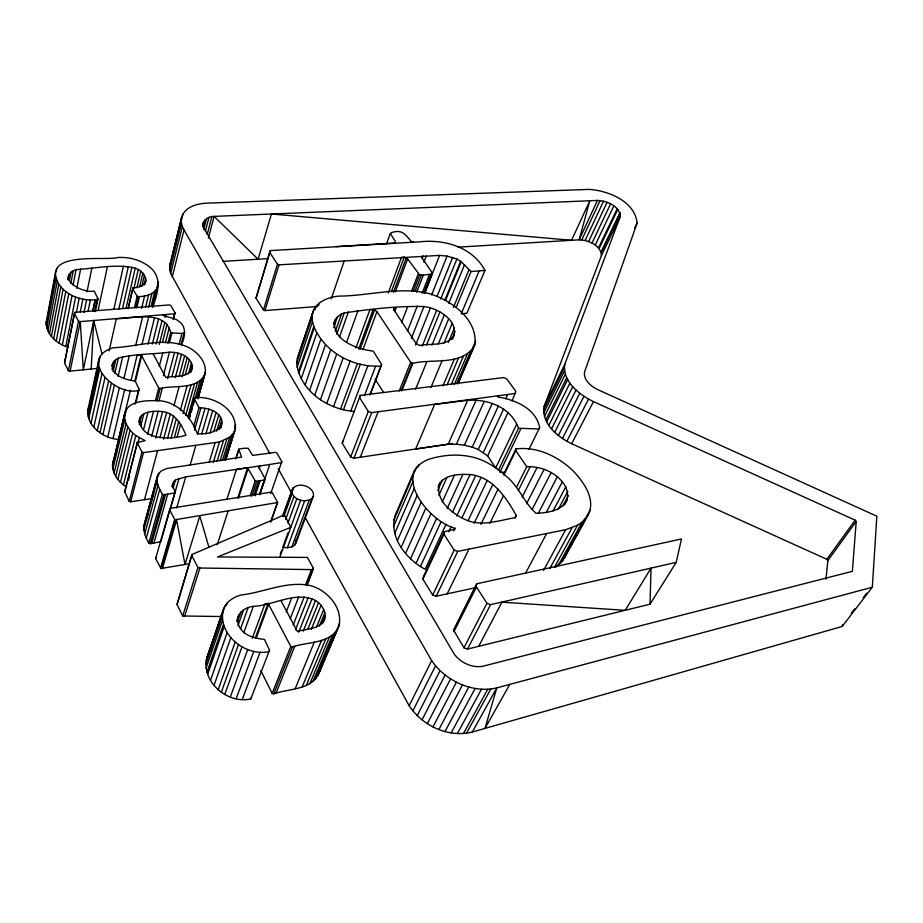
<?xml version="1.0" encoding="UTF-8"?>
<svg xmlns="http://www.w3.org/2000/svg" width="923" height="923" viewBox="0 0 923 923"><rect width="100%" height="100%" fill="white"/><g stroke="black" fill="none" stroke-linecap="round" stroke-linejoin="round"><path stroke-width="1.38" d="M281.803 461.615L281.446 462.585L269.747 464.477L185.685 476.891L175.462 479.891L172.728 483.594L172.82 486.352L175.116 491.809L160.821 541.697L150.322 543.682L148.776 543.266L144.611 534.336L143.688 526.687L157.925 474.56L160.983 471.157L166.636 468.526L241.584 457.127L238.757 449.166L243.13 448.324L248.183 448.243L252.614 455.408L275.389 452.362L276.808 452.87L281.803 461.615L270.727 493.586M221.705 616.541L182.696 615.976L177.031 604.542L191.996 554.492L283.142 515.415L284.919 515.738L290.78 527.345L217.47 556.984L307.417 557.4L313.393 568.303L307.013 585.678M181.346 344.971C185.246 336.976 186.977 325.634 177.827 320.766C177.147 318.262 156.287 314.812 164.432 314.824M650.011 604.184L651.061 568.106L676.236 562.338L681.439 538.974L476.845 583.763L453.631 630.236L463.957 647.784L467.5 649.077L650.011 604.184L676.236 562.338M476.303 587.524L436.221 596.223L432.714 595.058L422.942 579.217L423.357 576.737L444.309 531.729L454.393 529.306L455.097 528.291C429.772 522.164 390.752 474.341 428.664 459.308C446.351 453.781 466.253 453.158 483.433 460.831C492.051 464.823 499.908 470.326 506.865 476.787C519.003 486.917 524.495 503.162 536.055 513.269C590.501 512.103 565.845 465.4 526.768 466.68L515.761 450.632L515.969 448.901C537.382 446.305 558.542 456.562 573.541 471.318C583.924 482.452 595.773 498.916 588.343 514.665L564.657 557.573L561.98 561.634L555.035 567.53M446.017 524.31L425.134 569.283C406.408 559.303 388.341 537.128 395.356 514.93L414.785 469.692M91.181 369.038L93.742 320.523L101.945 353.774M144.842 284.469C148.28 277.269 141.796 270.254 135.231 268.178C116.021 263.413 95.554 268.57 76.09 269.585C54.815 278.123 83.047 294.068 94.204 290.976L98 299.006L95.323 311.628M152.791 307.232C158.387 291.31 163.025 275.389 146.988 265.063C138.45 259.282 127.928 256.894 117.694 257.505C107.206 261.324 40.197 250.075 58.83 284.146C67.021 296.364 82.955 301.348 97.111 299.617L98 299.006M305.34 517.791L409.154 705.703C422.365 725.824 448.52 738.054 472.311 732.031L842.203 626.452L872.316 587.224L876.85 516.211L598.196 389.829C591.355 386.622 583.336 380.334 584.559 371.946L637.112 223.112C635.059 201.433 608.419 190.634 589.186 189.4L206.694 203.164C197.118 203.602 185.154 206.775 181.75 216.928L170.178 263.736L169.82 270.058L170.686 273.45L269.804 453.47M564.795 364.32C562.349 381.891 579.471 394.756 593.466 401.632L855.148 520.168L856.209 521.437L852.367 571.325L481.968 666.475C471.411 667.744 460.577 662.622 454.266 654.176L204.214 228.662C200.037 222.039 207.79 216.063 214.101 216.397L597.469 200.429C606.607 200.822 619.506 205.864 620.348 216.259L564.795 364.32L544.12 406.512C541.282 423.795 557.746 436.994 571.66 443.732L826.835 559.292L827.85 560.561L826.016 579.206M260.771 670.456L272.17 693.404L273.762 693.877C288.553 688.42 311.605 690.346 319.058 673.029L338.729 626.613C343.621 608.395 327.584 590.282 310.659 585.69C287.249 580.429 264.013 592.428 240.926 595.023C233.484 597.066 226.273 601.75 223.424 609.215L207.075 657.199C200.441 681.359 227.393 704.422 250.814 698.919L251.471 697.384M323.05 622.783C328.138 614.845 322.935 604.784 315.528 600.504C295.718 590.535 273.496 605.65 253.329 606.342C244.872 607.103 234.915 614.372 238.192 623.856C241.641 635.139 254.09 638.474 264.405 639.362L269.539 650.15L268.87 651.684C245.149 656.761 217.032 634.055 223.424 609.215M512.034 401.067L515.83 391.364L506.635 378.73L503.543 377.588L360.282 395.413L342.225 443.202L350.659 457L353.924 458.212L452.524 443.478M173.432 319.254L174.966 312.689L170.686 305.317L168.978 304.948L74.717 312.378L64.529 363.027L68.394 370.746L70.136 371.127L96.857 368.473M354.536 411.393C328.126 409.847 299.502 390.787 296.733 362.958L312.043 317.2C312.251 303.379 327.261 296.941 339.133 296.11C368.692 295.902 398.978 286.476 428.26 293.329C450.447 299.687 478.149 318.989 474.826 344.879L458.293 383.033M296.733 362.958L297.275 358.793L312.551 313.082M422.942 579.217L443.928 534.198L444.309 531.729M126.763 486.929C118.848 482.671 112.675 474.399 112.491 465.215L124.443 415.869C125.874 400.144 146.261 400.605 158.041 400.651C176.812 401.343 191.061 416.665 197.21 433.395L197.857 433.833C230 435.056 228.766 408.774 199.022 407.689L194.303 398.655L194.707 397.686C213.109 395.413 237.996 409.385 235.042 430.141L225.708 460.15M112.491 465.215L125.02 412.258M169.659 266.805L181.75 216.928M452.743 338.822C460.923 321.769 438.54 308.213 423.957 306.528C397.409 305.928 370.469 308.997 344.244 312.955C338.995 314.57 334.564 318.712 333.491 324.227M68.117 347.244C57.122 344.025 46.185 334.714 46.15 322.485L55.807 270.566M46.196 325.081L55.392 275.527M48.965 310.751L50.28 303.69M50.811 300.863L51.33 298.037M52.646 290.964L53.165 288.138M54.48 281.077L54.999 278.25M56.315 271.177L56.845 268.351M46.785 327.85L56.015 278.284M47.95 330.849L57.226 281.273M49.496 333.722L58.83 284.146M51.4 336.434L60.803 286.868M53.638 338.914L63.11 289.361M67.771 279.819L68.59 275.585M56.211 341.164L65.764 291.633M68.36 279.334L69.444 273.704M69.421 280.454L71.059 272.008M59.107 343.183L68.752 293.687M70.817 283.28L73.286 270.624M73.055 285.034L76.09 269.585M62.337 344.96L72.075 295.51M197.983 398.771L204.964 374.127C207.387 362.82 198.064 352.413 188.661 347.486C164.952 336.26 137.873 346.794 113.102 347.786C77.394 358.839 115.433 396.671 138.45 390.464L139.154 389.379L135.266 381.141C126.174 379.78 113.298 376.769 112.225 365.623C112.398 362.047 115.34 359.485 118.398 358.101C134.931 353.647 152.514 354.409 169.451 352.194C178.508 351.975 189.711 355.678 192.261 365.416C192.492 378.142 173.789 375.869 165.782 377.438L153.183 353.89L153.795 353.59M76.805 288.368L80.705 268.731M130.466 390.233L118.559 439.383C102.591 438.817 82.447 423.069 89.289 405.774M65.775 346.471L75.617 297.056M74.717 312.378L64.529 363.027M46.15 322.485L47.661 317.824M76.378 312.378L79.216 298.279M80.301 311.847L82.885 299.167M68.394 370.746L78.478 321.192L74.451 313.474M70.136 371.127L80.266 321.608L174.839 313.774M87.016 291.772L91.885 268.016M84.016 312.389L86.612 299.721M88.066 311.201L90.408 299.952M92.727 311.016L95.092 299.79M92.981 311.005L95.346 299.779M94.734 310.832L97.111 299.617M96.523 303.54L97.711 297.933M93.742 320.523L83.289 369.823L80.266 321.608L78.478 321.192M98.15 310.163L107.333 267.093M87.662 410.954L99.061 358.805M92.3 392.033L100.157 356.336M87.697 413.827L98.588 364.32M88.285 416.861L99.223 367.354M88.793 418.454L99.753 368.946M113.91 309.009L123.417 266.182M90.973 423.138L102.038 373.63M109.133 350.844L116.344 318.7C132.035 318.77 164.905 309.332 170.697 332.384L167.859 343.391M118.79 309.217L128.401 266.47M93.788 427.199L104.957 377.726M122.54 308.455L131.908 267.128M97.273 430.741L108.556 381.303M112.041 366.119L112.675 363.374M112.029 369.546L113.898 361.331M126.105 308.086L135.231 268.178M113.033 371.831L115.86 359.532M128.228 308.236L132.958 287.884C137.919 287.549 144.738 286.142 145.811 280.338M128.182 308.617L132.958 287.884M99.949 432.806L111.325 383.391M842.203 626.452L842.641 624.548M133.812 288.807L138.254 269.551M114.833 373.55L118.398 358.101M136.973 287.688L140.804 271.189M102.926 434.629L114.383 385.26M118.098 376.399L122.678 356.774M134.573 307.255L137.158 296.191L132.681 288.876M139.65 286.834L142.857 273.093M135.969 307.671L138.554 296.618C146.261 296.502 156.114 293.883 158.121 285.311M136.869 307.624L139.465 296.571M141.865 286.257L144.438 275.262M107.806 436.867L119.413 387.568M144.046 285.138L145.672 278.273M123.936 378.338L129.232 355.943M141.623 308.432L144.576 296.018M113.021 438.46L124.778 389.229M135.658 345.79L142.615 316.704M145.58 307.382L148.545 294.991M148.626 307.186L151.949 293.433M131.101 380.311L137.158 355.193L141.184 354.87L158.721 388.029L155.479 400.547M151.049 306.505L154.706 291.403M141.992 344.614L148.695 316.958M115.571 454.024L117.556 445.809M120.221 434.848L121.213 430.741M123.867 419.792L126.532 408.843M112.814 469.034L124.824 419.677L124.443 415.869M152.364 306.782L158.318 282.034M134.735 381.349L141.184 354.87M135.323 381.81L141.784 355.332M114.071 473.026L126.139 423.68L124.824 419.677M148.015 344.152L154.464 317.927M115.687 476.291L127.824 426.957L126.139 423.68M135.081 404.089L138.45 390.464M135.796 402.993L139.154 389.379M171.678 259.501L174.747 247.122M175.428 244.376L182.916 214.124M117.856 479.51L130.074 430.199L127.824 426.957M169.82 270.058L181.45 223.158L181.254 219.951M152.387 343.921L158.548 319.116M170.686 273.45L182.362 226.527L181.45 223.158M120.428 482.36L132.739 433.072L130.074 430.199M172.266 276.9L184.012 229.965L182.362 226.527M156.172 344.002L162.033 320.593M138.808 422.503C139.235 410.723 153.979 410.747 162.621 411.6C174.978 413.054 181.819 424.695 185.904 435.195C171.332 440.225 136.904 440.479 140.192 417.046M165.205 317.454L165.898 314.697M123.394 484.84L135.808 435.587L132.739 433.072M159.298 344.371L164.859 322.346M139.246 424.788L141.657 415.246M140.757 426.022L143.873 413.758M162.483 342.26L167.017 324.377M151.96 498.558L130.708 501.8L129.22 501.351L124.743 491.809L137.25 442.567L145.176 440.652L135.808 435.587M137.677 441.955L124.743 491.809M128.505 480.098L129.543 476.003M137.896 443.202L139.292 437.733M159.252 366.569L162.794 352.724M165.379 342.848L169.255 327.711M143.457 429.968L147.98 412.281M173.212 319.543L174.966 312.689M169.486 342.525L171.966 332.903L181.946 333.48L184.623 332.638M129.22 501.351L141.934 452.155L137.25 442.567M147.53 434.468L153.518 411.381M163.359 375.661L169.451 352.194M130.708 501.8L143.469 452.616L219.501 441.944L229.665 437.26L233.831 432.714L235.042 430.141M156.922 401.02L160.164 388.502C174.239 384.776 197.107 390.371 204.964 374.127M202.506 226.054L203.568 221.958M202.991 226.977L204.756 220.147M159.01 400.813L162.263 388.306M203.729 229.55L206.567 218.624M151.672 436.314L158.248 411.208M205.391 231.085L208.956 217.459M167.663 378.638L174.539 352.448M207.214 234.373L211.875 216.674M179.05 344.452L181.946 333.48M208.344 238.157L214.101 216.397L258.105 259.236L271.443 213.986L571.556 240.292L589.797 200.752L579.148 239.83L457.97 247.156M155.618 438.067L162.621 411.6M171.943 376.549L178.139 353.151M181.081 344.314L183.989 333.353M334.887 320.223C331.172 340.379 357.536 349.229 373.284 351.155L381.603 364.516L370.285 394.19M175.324 377.657L181.554 354.27M159.944 437.629L166.636 412.581M317.57 306.482L264.97 310.589L263.447 309.932L256.04 298.21L270.254 250.606L419.677 241.838C444.482 239.034 472.518 247.064 484.967 270.416L466.923 313.162L462.331 313.797M144.473 499.712L157.579 450.747M179.108 376.376L184.646 355.759M256.04 298.21L270.254 250.606M163.556 439.152L170.293 414.127M173.916 405.797L179.154 386.449M182.039 376.78L187.242 357.547M167.524 438.379L173.559 416.158M157.925 474.56L143.688 526.687M185.258 374.75L189.365 359.647M146.907 517.665L148.015 513.58M150.611 504.062L151.718 499.978M152.468 497.255L153.576 493.17M156.172 483.652L157.279 479.568M158.029 476.845L159.137 472.761M143.688 530.275L157.048 481.241L157.025 477.664M188.43 373.896L191.442 362.924M144.611 534.336L158.029 485.313L157.048 481.241M171.067 438.056L176.385 418.627M190.38 372.281L192.261 365.416M180.343 410.343L187.161 385.526M191.199 371.911L192.33 367.723M146.215 538.374L159.714 489.375L158.029 485.313M174.562 436.81L178.774 421.546M183.077 413.666L191.084 384.764M177.089 437.017L180.55 424.534M148.776 543.266L162.39 494.301L159.714 489.375M185.731 415.315L194.557 383.691M150.322 543.682L163.982 494.74L174.759 492.905L175.116 491.809M151.73 543.474L165.436 494.555M319.058 673.029L325.046 657.753M187.934 416.677L197.568 382.341M188.88 417.934L194.303 398.655M153.945 543.093L167.698 494.197M188.892 418.338L194.707 397.686M189.307 419.111L190.461 414.992M191.234 412.246L192.399 408.128M193.172 405.382L194.326 401.274M195.099 398.528L200.118 380.691M171.966 486.306L172.728 483.594M196.807 397.94L202.229 378.753M172.255 486.733L173.789 481.31M197.66 398.448L203.868 376.538M198.122 397.559L205.483 371.565M173.155 488.013L175.462 479.891M189.111 563.722L160.971 568.533L155.641 558.553L170.005 508.411L270.393 492.236L272.193 492.559L277.65 502.504L270.981 521.437M193.518 426.957L199.022 407.689M170.178 509.438L179.074 478.31M194.488 430.303L200.799 408.289M197.476 434.502L205.021 408.393M176.697 507.95L185.685 476.891M190.184 464.927L195.803 445.578M160.521 568.314L174.689 519.511L169.59 509.681L170.005 508.411M160.971 568.533L175.151 519.73L277.65 502.504M162.379 568.626L176.605 519.845L184.981 564.472L199.795 516.026L208.933 547.224M201.745 433.856L208.944 409.154M205.864 433.879L212.728 410.573M210.017 433.06L216.109 412.512M213.882 431.26L218.786 414.831M216.64 431.191L220.747 417.508M209.256 462.158L215.059 442.913M218.993 429.76L221.878 420.173M220.528 428.203L222.178 422.722M220.77 427.811L221.601 425.076M213.248 462.515L219.501 441.944M217.124 461.223L223.412 440.675M263.447 309.932L277.454 264.163L269.758 252.452M264.97 310.589L279.011 264.832L439.579 255.394L447.067 256.098L456.873 259.028L461.246 261.705L471.018 271.547L484.967 270.416M220.066 461.004L226.804 439.106M177.031 604.542L191.996 554.492M222.489 460.496L229.665 437.26M224.393 459.712L232.019 435.125M234.777 427.234L235.63 424.511M233.831 432.714L225.35 460.012L235.642 427.407M182.696 615.976L197.949 567.541L192.007 556.004M184.588 616.426L199.899 568.014L313.301 569.618M235.734 458.719L238.757 449.166M236.034 458.627L238.63 450.436M226.839 499.47L236.45 469.392L247.583 467.823L255.186 480.86L256.675 481.333L264.889 479.833L264.889 478.472L258.452 466.45L260.021 465.919L259.109 468.63M439.763 483.075C434.122 499.943 452.489 513.984 466.15 519.995C482.037 526.768 499.17 520.364 515.161 517.653L516.28 515.495C506.185 497.578 492.559 476.81 470.038 474.526C458.858 474.053 442.463 474.33 438.033 486.917M217.251 544.743L228.016 511.388M237.811 497.797L247.583 467.823M238.434 498.282L248.218 468.319M155.641 558.553L156.056 557.284M250.191 495.813L255.186 480.86M313.982 309.297L297.275 358.793M251.667 496.286L256.675 481.333M314.939 309.886L316.289 305.871M253.917 494.682L258.475 481.102M297.091 367.423L312.459 321.631L312.043 317.2M318.47 305.594L319.37 302.917M255.06 495.789L260.078 480.848M298.36 372.2L313.82 326.384L312.459 321.631M298.821 373.446L314.305 327.63L313.82 326.384M259.836 493.378L264.889 478.472M259.663 494.243L269.747 464.477M259.825 494.751L264.889 479.833M301.256 378.615L316.854 332.788L314.305 327.63M206.117 660.649L222.478 612.653M225.016 605.973L207.075 657.199M205.783 664.272L222.178 616.287M226.25 605.707L227.162 603.042M331.253 298.833L344.198 260.978M206.071 668.102L222.512 620.129M305.144 384.845L320.904 339.029L316.854 332.788M207.006 672.106L223.516 624.167M207.71 674.182L224.254 626.267M309.609 390.394L325.519 344.602L320.904 339.029M210.536 680.251L227.231 632.393M333.734 327.434L337.46 316.762M335.337 331.403L341.395 314.097M314.697 395.367L330.792 349.609L325.519 344.602M270.601 522.037L277.258 503.104M336.757 334.218L344.244 312.955M213.998 685.443L230.854 637.655M236.634 621.294L238.976 614.66M237.649 621.329L240.938 612.041M339.468 337.103L348.398 311.893M237.926 625.782L243.568 609.872M320.419 399.751L336.687 354.051L330.792 349.609M218.14 689.862L235.157 642.154M240.545 628.863L248.102 607.68M282.669 516.026L291.83 490.459C295.602 481.541 310.786 484.875 313.405 493.297L313.462 496.066L295.995 542.862L294.529 545.274L291.853 546.912L287.353 547.743L283.396 547.316M283.026 516.153L293.156 487.909M283.384 515.784L287.722 503.681M288.691 500.993L293.514 487.552M283.926 516.292L292.141 493.413L291.83 490.459M346.494 342.583L357.905 310.855M221.278 692.377L238.411 644.727M243.799 632.786L253.329 606.342M326.754 403.536L343.194 357.905L336.687 354.051M285.692 519.326L293.941 496.459L292.141 493.413M386.495 244.018L390.314 233.473L392.01 232.446C402.693 229.031 405.532 235.1 411.716 241.964L413.712 242.172M224.704 694.546L241.964 646.954M288.022 522.983L296.802 498.789L293.941 496.459M333.538 406.651L350.175 361.112L343.194 357.905M280.234 554.146L281.711 550.096M282.703 547.408L288.126 532.583M355.874 347.994L369.835 309.828L374.553 309.978L376.965 311.651L410.689 362.289L412.916 363.293C432.702 358.355 463.277 366.431 474.826 344.879M279.934 556.984L300.598 500.324L304.659 500.808L309.263 500.047L311.986 498.443L313.462 496.066M342.225 443.202L343.01 441.056M360.282 395.413L359.509 397.536L368.312 411.381L371.657 412.639L515.611 393.44M230.277 697.107L247.722 649.596M252.314 638.22L264.913 603.942L268.12 603.377L290.791 646.435L292.418 646.931C307.428 641.543 330.999 644.127 338.729 626.613M358.655 349.079L373.146 309.643M360.028 349.39L374.553 309.978M287.353 547.743L304.659 500.808M255.463 637.62L268.12 603.377M340.564 409.027L357.374 363.581L367.827 365.796L380.991 366.339M362.877 349.736L376.965 311.651M256.144 638.174L268.812 603.942M291.853 546.912L309.263 500.047M343.437 409.777L360.316 364.366M236.138 698.757L253.779 651.326M388.225 293.018L401.517 257.344L404.239 257.217L407.631 258.936L419.55 274.8L423.322 275.135L432.091 273.958L431.906 272.377L421.511 257.09L423.092 255.971L422.088 258.59M294.529 545.274L311.986 498.443M391.41 291.541L404.239 257.217M393.463 292.176L406.339 257.875M395.217 291.91L407.631 258.936M242.276 699.484L260.113 652.146M350.763 411.104L367.827 365.796M393.752 310.463L394.767 307.774L396.279 307.567L394.744 311.593M544.12 406.512L601.45 255.544L620.348 216.259M364.377 395.736L375.523 366.5M250.814 698.919L269.539 650.15M286.257 611.937L291.426 598.473M369.881 395.009L381.603 364.516M411.612 291.114L418.211 273.958M423.876 262.305L426.403 255.763M413.435 290.63L419.55 274.8M401.493 322.623L407.689 306.586M350.659 457L368.312 411.381M415.165 291.068L421.292 275.25M416.665 292.268L423.322 275.135M290.272 618.629L298.625 597.135M353.924 458.212L371.657 412.639M305.617 584.628L311.363 569.895M307.105 584.374L313.393 568.303M422.157 293.099L429.368 274.708M407.378 331.299L417.288 305.998M293.133 625.171L304.175 597.008M423.842 292.949L431.906 272.377M424.522 292.672L431.733 274.293M424.361 293.652L432.091 273.958M360.224 457.358L378.095 411.877M424.811 292.972L439.579 255.394M564.657 557.573L565.984 554.204M295.464 629.763L308.167 597.608M411.358 338.406L423.957 306.528M272.17 693.404L290.791 646.435M431.652 294.91L447.067 256.098M273.762 693.877L292.418 646.931M298.694 632.243L312.009 598.796M275.977 693.392L294.691 646.469M415.604 345.075L430.43 307.959M399.128 391.144L410.689 362.289M437.144 296.121L452.662 257.379M303.206 631.24L315.528 600.504M401.147 390.614L412.212 363.085M401.851 390.821L412.916 363.293M440.733 299.064L456.873 259.028M307.774 629.371L318.55 602.661M422.261 346.021L436.671 310.29M170.178 263.736L171.343 260.874M426.541 345.006L439.948 311.951M311.339 629.29L321.077 605.269M444.967 299.94L460.658 261.278M445.544 300.379L461.246 261.705M453.631 630.236L476.845 583.763M316.624 626.809L323.696 609.48M448.74 303.309L464.534 264.659M431.929 345.202L444.344 314.824M415.512 389.437L426.738 362.047M319.404 626.071L324.873 612.745M295.187 688.685L314.385 642.004M321.908 623.844L325.196 615.849M438.356 343.852L448.693 318.77M453.435 307.428L468.815 270.116M456.135 307.509L471.018 271.547M443.986 343.171L452.201 323.373M302.167 686.92L321.539 640.32M448.324 342.479L454.381 327.953M461.177 313.958L478.945 271.454M306.263 685.454L325.738 638.912M430.879 387.545L442.267 360.316M451.67 339.479L454.981 331.553M309.851 683.655L329.396 637.147M312.92 681.497L332.522 635.036M315.47 679.005L335.118 632.567M326.165 655.099L339.641 623.279M317.524 676.178L337.183 629.751M442.948 385.895L454.474 358.793M447.044 384.914L458.593 357.859M451.451 384.014L463.404 356.197M393.821 520.053L413.296 474.768M414.312 472.138L416.538 466.969M417.842 467.096L418.961 464.523M454.312 384.464L467.43 354.063M393.498 526.583L413.054 481.275M456.966 383.126L470.672 351.455M458.004 381.81L459.712 377.876M465.4 364.735L467.096 360.789M472.784 347.648L475.633 341.072M457.727 383.956L473.141 348.386M394.686 533.436L414.358 488.129M113.068 461.581L114.071 459.285M397.409 540.613L417.254 495.316M401.182 547.339L421.211 502.077M467.661 400.305L434.606 404.447L415.685 449.016L448.151 444.332L467.661 400.305C488.255 398.909 510.95 407.389 518.553 428.249L538.997 429.01L539.643 427.649C536.101 408.451 515.253 399.786 497.982 397.005L497.416 396.475L498.051 396.117M405.578 553.431L425.791 508.215M448.151 444.332L456.354 444.251L476.026 400.351M437.733 490.355L442.336 480.098M438.898 495.293L446.986 477.376M410.504 558.842L430.914 513.684M456.354 444.251L464.384 445.198L484.229 401.413M442.232 502.02L454.451 475.218M415.961 563.561L436.567 518.472M464.384 445.198L472.23 447.17L492.259 403.489M420.403 566.618L441.148 521.587M447.113 508.608L462.942 474.249M516.534 424.499L495.709 467.961L487.621 455.893L478.241 449.513L498.42 405.924M452.408 512.438L470.038 474.526M597.469 200.429L579.148 239.83C588.17 239.98 600.954 245.218 601.45 255.544M505.758 398.701L507.535 394.871M581.767 239.888L600.123 200.522M483.364 452.42L503.693 408.889M448.774 531.752L451.174 526.629M585.159 240.453L603.573 201.145M456.712 516.026L475.68 475.576M487.621 455.893L508.088 412.396M588.609 241.561L607.08 202.287M453.885 530.852L455.097 528.291M461.996 517.745L481.091 477.353M591.989 243.153L610.541 203.914M595.185 245.195L613.818 205.979M467.996 520.745L487.24 480.433M432.714 595.058L454.162 550.154L443.928 534.198M598.45 248.022L617.175 208.817M599.027 248.668L617.775 209.463M601.15 252.071L619.979 212.844M601.254 252.371L620.094 213.144M436.221 596.223L457.773 551.366L565.649 529.721L577.567 525.199L582.101 522.187L588.343 514.665M498.247 470.418L518.553 428.249M474.122 523.295L492.905 484.333M499.828 472.276L520.791 428.849M503.496 474.56L515.969 448.901M503.9 475.022L515.761 450.632M480.895 524.356L498.062 489.075M447.194 593.893L468.953 549.197M324.688 618.779C320.466 629.463 306.471 628.609 297.356 631.459L281.088 600.931L281.723 600.481M543.578 409.72L564.311 367.481M634.632 228.154L637.112 223.112M543.705 413.077L564.495 370.815M489.836 523.364L503.462 495.674M544.443 416.55L565.303 374.276M528.971 449.316L539.643 427.649M545.781 420.092L566.734 377.795M546.67 421.869L567.657 379.572M516.557 487.194L526.768 466.68M409.154 705.703L431.641 660.614L184.012 229.965M548.839 425.411L569.929 383.114M518.276 490.586L529.802 467.534M551.539 428.895L572.745 386.61M412.881 710.872L435.552 665.841L431.641 660.614M453.978 631.586L476.476 586.959L476.095 585.597M522.164 497.082L536.978 467.696M554.723 432.276L576.044 390.014M515.011 518.011L516.28 515.495M558.369 435.506L579.794 393.267M417.208 715.613L440.063 670.652L435.552 665.841M526.548 503.773L544.074 469.369M562.419 438.517L583.982 396.325M422.053 719.882L445.094 675.013L440.063 670.652M566.872 441.275L588.551 399.128M532.179 509.392L551.169 472.507M463.957 647.784L486.94 603.296L476.476 586.959M571.66 443.732L593.466 401.632M427.337 723.667L450.574 678.866L445.094 675.013M467.5 649.077L490.586 604.646L651.061 568.106L625.206 610.322L501.916 602.177L478.61 646.458M538.236 513.476L557.377 476.649M432.979 726.897L456.4 682.189C468.757 688.327 483.237 691.269 496.816 687.854L872.316 587.224M546.439 512.103L562.419 481.668M553.131 510.834L565.857 486.744M438.887 729.539L462.504 684.924M558.346 509.15L567.772 491.405M525.406 573.471L546.601 533.632M562.857 505.896L568.268 495.755M564.611 504.858L567.322 499.781M444.967 731.558L468.78 687.035M451.151 732.931L475.137 688.477M543.485 570.541L565.649 529.721M457.346 733.6L481.494 689.239M549.843 568.441L572.087 527.714M554.585 567.08L577.567 525.199M463.461 733.543L487.771 689.262M558.403 565.211L582.101 522.187M466.461 733.231L490.84 688.985M566.422 553.073L568.51 549.289M569.895 546.774L574.071 539.205M575.456 536.69L579.632 529.121M581.029 526.595L582.413 524.079M586.59 516.511L590.062 510.211M561.98 561.634L585.69 518.668M472.311 732.031L496.816 687.854L484.979 728.409L509.761 684.393M454.404 334.853C447.678 346.956 430.66 343.102 419.446 345.479L415.869 343.125L393.567 309.332L394.767 307.774M395.356 514.93L397.098 512.161M826.835 559.292L855.148 520.168M827.85 560.561L856.209 521.437M851.237 613.334L854.675 608.857M863.27 597.654L866.697 593.166M335.845 246.614L395.067 242.991L395.54 241.768L390.314 233.473M222.962 261.371L268.178 258.625M501.201 472.264L505.319 472.23M197.949 567.541L199.899 568.014M162.39 494.301L163.982 494.74M137.158 296.191L138.554 296.618M141.934 452.155L143.469 452.616M158.721 388.029L160.164 388.502M454.162 550.154L457.773 551.366M350.175 361.112L357.374 363.581M486.94 603.296L490.586 604.646M472.23 447.17L478.241 449.513M170.697 332.384L171.966 332.903M296.802 498.789L300.598 500.324M277.454 264.163L279.011 264.832M450.574 678.866L456.4 682.189M375.096 379.191L383.576 392.437M278.169 468.607L291.403 492.57M295.971 540.082L295.995 542.862"/></g></svg>
